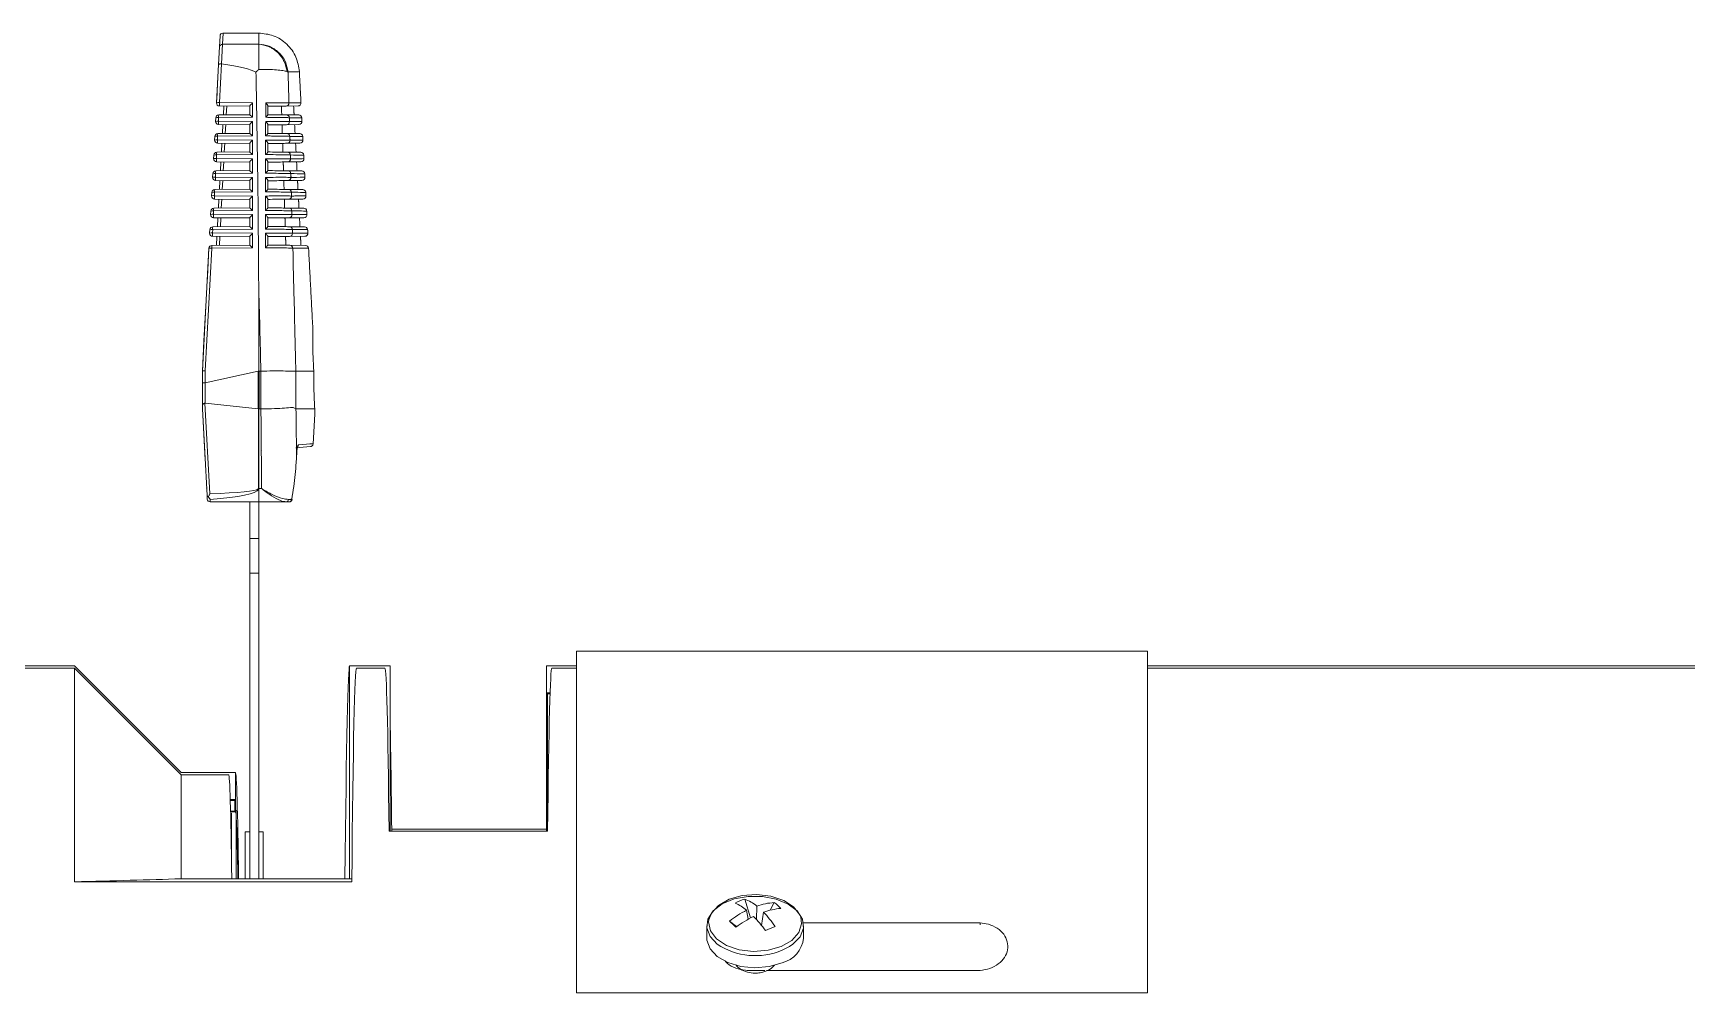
# Model space of a CAD drawing. Extents: x 12.1 to 108.7, y 1 to 80.4.
# Drawn here: x 20.5 to 26, y 34.19 to 37.38 of the extents above; entities that cross this region are included whole.
import ezdxf

# ---------------------------------------------------------------- set-up
doc = ezdxf.new("R2010")
doc.units = 0
doc.header["$MEASUREMENT"] = 0
doc.linetypes.add('SLD-Solid', pattern=[0])
doc.layers.add('OBJECT', color=7, linetype='CONTINUOUS')

msp = doc.modelspace()

# ---------------------------------------------------------------- linework, layer by layer
at = {"layer": 'OBJECT', "linetype": 'SLD-Solid', "lineweight": 15}
for p, q in [((21.1171, 37.3363), (21.1191, 37.3732)), ((21.1291, 37.3826), (21.1271, 37.3456)), ((21.1171, 37.3363), (21.114, 37.2776)), ((21.1239, 37.28), (21.1271, 37.3456)), ((21.2477, 37.3456), (21.1271, 37.3456)), ((21.114, 37.2776), (21.1073, 37.1507)), ((21.1168, 37.1514), (21.1236, 37.28)), ((21.1105, 37.2115), (21.1119, 37.2373)), ((21.1073, 37.1507), (21.109, 37.1823)), ((21.1168, 37.1514), (21.2272, 37.1504)), ((21.2272, 37.1504), (21.2272, 37.1023)), ((21.1041, 37.0887), (21.1047, 37.1006)), ((21.1142, 37.1013), (21.1135, 37.0894)), ((21.2272, 37.1023), (21.1142, 37.1013)), ((21.1146, 37.1101), (21.2177, 37.111)), ((21.2177, 37.1393), (21.1172, 37.1401)), ((21.1302, 37.1102), (21.1318, 37.14)), ((21.1412, 37.1399), (21.1397, 37.1103)), ((21.2177, 37.111), (21.2177, 37.1394)), ((21.3387, 37.1398), (21.3785, 37.1401)), ((21.3401, 37.1105), (21.3811, 37.1101)), ((21.1008, 37.0267), (21.1014, 37.0386)), ((21.1109, 37.0393), (21.1103, 37.0274)), ((21.2272, 37.0403), (21.1109, 37.0393)), ((21.1113, 37.0481), (21.2177, 37.049)), ((21.1135, 37.0894), (21.2272, 37.0884)), ((21.2177, 37.0773), (21.114, 37.0782)), ((21.127, 37.0482), (21.1285, 37.078)), ((21.138, 37.078), (21.1364, 37.0483)), ((21.2177, 37.049), (21.2177, 37.0774)), ((21.2272, 37.0884), (21.2272, 37.0403)), ((21.3404, 37.0778), (21.3817, 37.0782)), ((21.3418, 37.0484), (21.3844, 37.0481)), ((21.108, 36.9861), (21.2177, 36.987)), ((21.1103, 37.0274), (21.2272, 37.0264)), ((21.2177, 37.0153), (21.1107, 37.0162)), ((21.1237, 36.9862), (21.1253, 37.0161)), ((21.1347, 37.016), (21.1331, 36.9863)), ((21.2177, 36.987), (21.2177, 37.0154)), ((21.2272, 37.0264), (21.2272, 36.9783)), ((21.3421, 37.0158), (21.385, 37.0162)), ((21.3435, 36.9864), (21.3876, 36.986)), ((21.0975, 36.9647), (21.0981, 36.9766)), ((21.1076, 36.9773), (21.107, 36.9654)), ((21.107, 36.9654), (21.2272, 36.9644)), ((21.2177, 36.9533), (21.1074, 36.9542)), ((21.2272, 36.9783), (21.1076, 36.9773)), ((21.1204, 36.9242), (21.122, 36.9541)), ((21.1314, 36.954), (21.1298, 36.9242)), ((21.2177, 36.925), (21.2177, 36.9534)), ((21.2272, 36.9644), (21.2272, 36.9163)), ((21.3882, 36.9542), (21.3438, 36.9538)), ((21.0942, 36.9028), (21.0949, 36.9146)), ((21.1043, 36.9152), (21.1037, 36.9035)), ((21.1037, 36.9035), (21.2272, 36.9024)), ((21.2177, 36.8913), (21.1041, 36.8922)), ((21.2272, 36.9163), (21.1043, 36.9152)), ((21.1048, 36.924), (21.2177, 36.925)), ((21.1171, 36.8621), (21.1187, 36.8921)), ((21.1281, 36.892), (21.1266, 36.8622)), ((21.2177, 36.863), (21.2177, 36.8914)), ((21.2272, 36.9024), (21.2272, 36.8543)), ((21.3452, 36.9244), (21.3909, 36.924)), ((21.3915, 36.8923), (21.3455, 36.8919)), ((21.091, 36.8408), (21.0916, 36.8525)), ((21.1011, 36.8532), (21.1004, 36.8415)), ((21.1004, 36.8415), (21.2272, 36.8404)), ((21.2177, 36.8293), (21.1009, 36.8303)), ((21.2272, 36.8543), (21.1011, 36.8532)), ((21.1015, 36.862), (21.2177, 36.863)), ((21.1139, 36.8001), (21.1154, 36.8302)), ((21.1249, 36.8301), (21.1233, 36.8002)), ((21.2177, 36.801), (21.2177, 36.8294)), ((21.2272, 36.8404), (21.2272, 36.7923)), ((21.3468, 36.8624), (21.3941, 36.862)), ((21.3947, 36.8303), (21.3472, 36.8299)), ((21.0877, 36.7788), (21.0883, 36.7905)), ((21.0978, 36.7912), (21.0972, 36.7795)), ((21.0972, 36.7795), (21.2272, 36.7784)), ((21.2177, 36.7673), (21.0976, 36.7683)), ((21.2272, 36.7923), (21.0978, 36.7912)), ((21.0982, 36.8), (21.2177, 36.801)), ((21.1106, 36.7381), (21.1122, 36.7682)), ((21.1216, 36.7681), (21.12, 36.7382)), ((21.2177, 36.739), (21.2177, 36.7674)), ((21.2272, 36.7784), (21.2272, 36.7303)), ((21.3485, 36.8004), (21.3974, 36.8)), ((21.398, 36.7683), (21.3488, 36.7679)), ((21.0844, 36.7169), (21.085, 36.7285)), ((21.0945, 36.7292), (21.0939, 36.7176)), ((21.0939, 36.7176), (21.2272, 36.7164)), ((21.2177, 36.7053), (21.0943, 36.7063)), ((21.2272, 36.7303), (21.0945, 36.7292)), ((21.0949, 36.7379), (21.2177, 36.739)), ((21.1073, 36.676), (21.1089, 36.7062)), ((21.1183, 36.7061), (21.1167, 36.6761)), ((21.2272, 36.7164), (21.2272, 36.6683)), ((21.3501, 36.7384), (21.4006, 36.7379)), ((21.4012, 36.7063), (21.3504, 36.7059)), ((21.0818, 36.6664), (21.0602, 36.2576)), ((21.0697, 36.2586), (21.0912, 36.6671)), ((21.0779, 36.5932), (21.0818, 36.6664)), ((21.2272, 36.6683), (21.0912, 36.6671)), ((21.0917, 36.6759), (21.2177, 36.677)), ((21.2177, 36.677), (21.2177, 36.7054)), ((21.3517, 36.6764), (21.4039, 36.6759)), ((21.0758, 36.5531), (21.0779, 36.5932)), ((21.2477, 36.5463), (21.2477, 36.2577)), ((21.0655, 36.3588), (21.0726, 36.4926)), ((21.0602, 36.2576), (21.0655, 36.3588)), ((21.0602, 36.2576), (21.0602, 36.2185)), ((21.0602, 36.2576), (21.0602, 36.2576)), ((21.0602, 36.2185), (21.0602, 36.1409)), ((21.0697, 36.2191), (21.0697, 36.2586)), ((21.0697, 36.2191), (21.0699, 36.2191)), ((21.0699, 36.2191), (21.2461, 36.2573)), ((21.0699, 36.1514), (21.0699, 36.2191)), ((21.2461, 36.2573), (21.2461, 36.1328)), ((21.2493, 36.1326), (21.2493, 36.2576)), ((21.2493, 36.2576), (21.2545, 36.2576)), ((21.2545, 36.2576), (21.2545, 36.1326)), ((21.2545, 36.2576), (21.2549, 36.2576)), ((21.371, 36.1331), (21.371, 36.2576)), ((21.3711, 36.2576), (21.4306, 36.2576)), ((21.4306, 36.2576), (21.4306, 36.2576)), ((21.0602, 36.1409), (21.0602, 36.1326)), ((21.0602, 36.1326), (21.0758, 35.8444)), ((21.0694, 35.9623), (21.0602, 36.1326)), ((21.0849, 35.8491), (21.0685, 36.1512)), ((21.2461, 36.1328), (21.0699, 36.1514)), ((21.2469, 36.1327), (21.2461, 36.1328)), ((21.2469, 35.8671), (21.2469, 36.1327)), ((21.2485, 36.1326), (21.2485, 35.8671)), ((21.2493, 36.1326), (21.2485, 36.1326)), ((21.2545, 36.1326), (21.2493, 36.1326)), ((21.255, 36.1326), (21.2545, 36.1326)), ((21.3717, 36.1326), (21.4341, 36.1326)), ((21.4342, 36.1148), (21.4289, 36.0163)), ((21.2586, 35.9927), (21.2584, 35.9927)), ((21.371, 36.0026), (21.4198, 36.0068)), ((21.0747, 35.8644), (21.0745, 35.8692)), ((21.0758, 35.8444), (21.0765, 35.8322)), ((21.0865, 35.8227), (21.0861, 35.831)), ((21.2477, 35.8641), (21.2477, 35.8226)), ((21.2569, 35.8671), (21.2485, 35.8671)), ((21.0954, 35.8226), (21.2477, 35.8226)), ((21.2177, 35.7011), (21.2177, 35.8226)), ((21.2477, 35.8226), (21.3394, 35.8226)), ((21.2477, 35.7011), (21.2477, 35.8226)), ((21.2177, 35.7011), (21.2477, 35.7011)), ((21.2177, 35.5856), (21.2177, 35.7011)), ((21.2477, 35.5856), (21.2477, 35.7011)), ((21.2177, 35.5856), (21.2477, 35.5856)), ((21.2177, 34.6332), (21.2177, 35.5856)), ((21.2477, 34.5682), (21.2477, 35.5856)), ((20.6343, 35.2768), (19.7898, 35.2768)), ((20.9893, 34.9218), (20.6343, 35.2768)), ((21.6853, 35.2768), (21.5503, 35.2768)), ((21.5503, 34.5682), (21.5503, 35.2768)), ((21.6853, 34.7264), (21.6853, 35.2768)), ((21.6853, 34.7264), (21.6853, 35.2768)), ((22.3053, 35.2768), (22.2053, 35.2768)), ((22.2053, 35.2768), (22.2053, 35.1868)), ((22.3053, 34.1894), (22.3053, 35.3261)), ((24.2053, 34.1894), (24.2053, 35.3261)), ((26.4641, 35.2768), (24.2053, 35.2768)), ((20.6343, 35.2694), (19.7898, 35.2694)), ((20.6343, 35.2694), (20.6343, 34.5583)), ((20.9893, 34.9144), (20.6343, 35.2694)), ((21.6678, 35.2694), (21.5729, 35.2694)), ((22.3053, 35.2694), (22.2229, 35.2694)), ((26.4641, 35.2694), (24.2053, 35.2694)), ((22.2053, 35.1868), (22.2053, 34.7264)), ((22.2053, 35.1868), (22.2085, 35.1836)), ((22.2172, 35.1868), (22.2053, 35.1868)), ((22.2085, 35.1836), (22.2085, 34.7264)), ((22.2171, 35.1836), (22.2085, 35.1836)), ((21.1703, 34.9218), (20.9893, 34.9218)), ((20.9893, 34.9144), (20.9893, 34.5685)), ((21.1478, 34.9144), (20.9893, 34.9144)), ((21.1703, 34.8318), (21.1703, 34.9218)), ((21.153, 34.8318), (21.1703, 34.8318)), ((21.1688, 34.8285), (21.1531, 34.8285)), ((21.1541, 34.7933), (21.1688, 34.7933)), ((21.1541, 34.7918), (21.1703, 34.7918)), ((21.1577, 34.6034), (21.1577, 34.7864)), ((21.1688, 34.8285), (21.1703, 34.8318)), ((21.1688, 34.7933), (21.1688, 34.8285)), ((21.1688, 34.7933), (21.1703, 34.7918)), ((21.1703, 34.7918), (21.1703, 34.8318)), ((21.1727, 34.5682), (21.1727, 34.7963)), ((22.2091, 34.7264), (21.6816, 34.7264)), ((21.6903, 34.7338), (22.1915, 34.7338)), ((21.6903, 34.7264), (21.6903, 34.7338)), ((22.2053, 34.7337), (22.1915, 34.7338)), ((21.2027, 34.7243), (21.2027, 34.5682)), ((21.2627, 34.5682), (21.2627, 34.7243)), ((21.2177, 34.6332), (21.2177, 34.5682)), ((20.9893, 34.5685), (21.1582, 34.5685)), ((21.1582, 34.5685), (21.1584, 34.5682)), ((21.1584, 34.5682), (21.5574, 34.5682)), ((20.6343, 34.5583), (21.5573, 34.5583)), ((22.8647, 34.5008), (22.884, 34.4381)), ((22.8758, 34.4336), (22.8712, 34.4638)), ((22.9049, 34.4778), (22.9037, 34.4331)), ((22.9209, 34.4134), (22.9278, 34.4571)), ((22.9634, 34.4892), (22.9493, 34.4636)), ((22.8142, 34.4272), (22.8373, 34.4092)), ((23.6479, 34.4219), (23.0597, 34.4219)), ((23.6479, 34.4156), (23.6479, 34.4219)), ((22.9898, 34.3305), (23.0138, 34.3426)), ((22.8779, 34.2635), (22.9321, 34.2635)), ((22.9368, 34.2635), (23.6479, 34.2635)), ((24.2053, 34.1894), (22.3053, 34.1894)), ((22.3053, 34.1886), (22.3053, 34.1894)), ((24.2053, 34.1886), (24.2053, 34.1894))]:
    msp.add_line(p, q, dxfattribs=at)
at = {"layer": 'OBJECT', "linetype": 'SLD-Solid', "lineweight": 15, "flags": 128}
for points in [[(21.0602, 36.2576), (21.0602, 36.2576)], [(21.0602, 36.1326), (21.0602, 36.1326)], [(21.3745, 35.9916), (21.3748, 35.9916), (21.3748, 35.9916)], [(21.3736, 35.9734), (21.3738, 35.9734), (21.3738, 35.9734)], [(21.0863, 35.8227), (21.0864, 35.8227), (21.0865, 35.8227)], [(23.0138, 34.3426), (23.0251, 34.3504), (23.0492, 34.3758), (23.06, 34.4045), (23.0566, 34.4339), (23.0392, 34.4613), (23.0094, 34.4844), (22.9698, 34.501), (22.924, 34.5098), (22.876, 34.5098), (22.8301, 34.5013), (22.7903, 34.4848), (22.7603, 34.4618), (22.7426, 34.4344), (22.7389, 34.4051), (22.7494, 34.3764), (22.7733, 34.3509), (22.7733, 34.3509)], [(23.0512, 34.4408), (23.0483, 34.4481), (23.0277, 34.475), (22.9946, 34.4967), (22.9522, 34.511), (22.9046, 34.5167), (22.8565, 34.513), (22.8127, 34.5004), (22.7773, 34.4801), (22.7539, 34.4541), (22.7456, 34.4322)], [(22.7456, 34.4322), (22.7447, 34.4249), (22.7507, 34.3954), (22.7713, 34.3685), (22.8044, 34.3468), (22.8468, 34.3325), (22.8944, 34.3269), (22.9425, 34.3305), (22.9863, 34.3431)], [(22.9863, 34.3431), (23.0217, 34.3634), (23.0451, 34.3895), (23.0543, 34.4186), (23.0512, 34.4408)], [(22.7385, 34.3709), (22.7389, 34.3638), (22.7494, 34.3351), (22.7733, 34.3095), (22.8084, 34.2895), (22.8516, 34.2766), (22.899, 34.2721), (22.9465, 34.2764), (22.9898, 34.2891)]]:
    msp.add_lwpolyline(points, dxfattribs=at)
at = {"layer": 'OBJECT', "linetype": 'SLD-Solid', "lineweight": 15}
for centre, radius, start, end in [((21.1291, 37.3726), 0.01, 93.5738, 176.9774), ((21.127, 37.3357), 0.00991, 89.445, 176.5293), ((21.1135, 37.1312), 0.0204, 80.7212, 107.6165), ((21.1173, 37.1501), 0.01, 176.9774, 269.5), ((21.1712, 37.1479), 0.0545, 176.3194, 188.1336), ((21.3385, 37.1497), 0.00992, 271.0601, 3.4968), ((21.3784, 37.1501), 0.01, 270.5, 3.0138), ((21.1147, 37.1001), 0.01, 90.5, 176.9774), ((21.1109, 37.0812), 0.0204, 80.7212, 107.6165), ((21.1551, 37.1037), 0.041, 171, 183.3147), ((21.3399, 37.1006), 0.00989, 2.4127, 88.9979), ((21.381, 37.1001), 0.01, 3.243, 89.5), ((21.1114, 37.0381), 0.01, 90.5, 176.9774), ((21.1076, 37.0192), 0.0204, 80.7212, 107.6165), ((21.114, 37.0882), 0.01, 176.9774, 269.5), ((21.1102, 37.0692), 0.0204, 80.7212, 107.6165), ((21.1518, 37.0417), 0.041, 171, 183.3147), ((21.1679, 37.0859), 0.0545, 176.3194, 188.1336), ((21.3402, 37.0877), 0.00992, 271.0806, 3.5146), ((21.3416, 37.0386), 0.00989, 2.3918, 88.9797), ((21.3816, 37.0882), 0.01, 270.5, 3.3196), ((21.3843, 37.0381), 0.01, 3.6197, 89.5), ((21.1081, 36.9761), 0.01, 90.5, 176.9774), ((21.107, 37.0073), 0.0204, 80.7212, 107.6165), ((21.1108, 37.0262), 0.01, 176.9774, 269.5), ((21.1485, 36.9796), 0.041, 171, 183.3147), ((21.1647, 37.0239), 0.0545, 176.3194, 188.1336), ((21.342, 37.0257), 0.00991, 271.1015, 3.5328), ((21.3433, 36.9765), 0.00989, 2.3707, 88.9613), ((21.3849, 37.0262), 0.01, 270.5, 3.6897), ((21.3875, 36.976), 0.01, 3.9957, 89.5), ((21.1037, 36.9453), 0.0204, 80.7212, 107.6165), ((21.1075, 36.9642), 0.01, 176.9774, 269.5), ((21.1043, 36.9571), 0.0204, 80.7212, 107.6165), ((21.1614, 36.9619), 0.0545, 176.3194, 188.1336), ((21.3437, 36.9637), 0.00991, 271.1227, 3.5512), ((21.3881, 36.9642), 0.01, 270.5, 4.0611), ((21.1004, 36.8833), 0.0204, 80.7212, 107.6165), ((21.1042, 36.9022), 0.01, 176.9774, 269.5), ((21.1049, 36.914), 0.01, 90.5, 176.9774), ((21.101, 36.8951), 0.0204, 80.7212, 107.6165), ((21.1581, 36.9), 0.0545, 176.3194, 188.1336), ((21.1453, 36.9176), 0.041, 171, 183.3147), ((21.345, 36.9145), 0.00988, 2.3493, 88.9425), ((21.3453, 36.9018), 0.00991, 271.1442, 3.5698), ((21.3908, 36.914), 0.01, 4.3711, 89.5), ((21.3914, 36.9023), 0.01, 270.5, 4.4312), ((21.0971, 36.8214), 0.0204, 80.7212, 107.6165), ((21.101, 36.8403), 0.01, 176.9774, 269.5), ((21.1016, 36.852), 0.01, 90.5, 176.9774), ((21.0978, 36.8331), 0.0204, 80.7212, 107.6165), ((21.1549, 36.838), 0.0545, 176.3194, 188.1336), ((21.142, 36.8556), 0.041, 171, 183.3147), ((21.3467, 36.8525), 0.00988, 2.3275, 88.9235), ((21.347, 36.8398), 0.00991, 271.166, 3.5887), ((21.394, 36.852), 0.01, 4.7459, 89.5), ((21.3946, 36.8403), 0.01, 270.5, 4.7997), ((21.0939, 36.7594), 0.0204, 80.7212, 107.6165), ((21.0977, 36.7783), 0.01, 176.9774, 269.5), ((21.0983, 36.79), 0.01, 90.5, 176.9774), ((21.0945, 36.7711), 0.0204, 80.7212, 107.6165), ((21.1516, 36.776), 0.0545, 176.3194, 188.1336), ((21.1387, 36.7936), 0.041, 171, 183.3147), ((21.3483, 36.7905), 0.00988, 2.3055, 88.9041), ((21.3486, 36.7778), 0.0099, 271.1882, 3.6079), ((21.3973, 36.79), 0.01, 5.1202, 89.5), ((21.3979, 36.7783), 0.01, 270.5, 5.1668), ((21.0906, 36.6974), 0.0204, 80.7212, 107.6165), ((21.0944, 36.7163), 0.01, 176.9774, 269.5), ((21.095, 36.7279), 0.01, 90.5, 176.9774), ((21.0912, 36.709), 0.0204, 80.7212, 107.6165), ((21.1483, 36.7141), 0.0545, 176.3194, 188.1336), ((21.1354, 36.7315), 0.041, 171, 183.3147), ((21.3499, 36.7285), 0.00987, 2.2831, 88.8845), ((21.3502, 36.7158), 0.0099, 271.2107, 3.6273), ((21.4005, 36.7279), 0.01, 5.4939, 89.5), ((21.4011, 36.7163), 0.01, 270.5, 5.5678), ((21.0918, 36.6659), 0.01, 90.5, 176.9774), ((21.0879, 36.647), 0.0204, 80.7212, 107.6165), ((21.1322, 36.6695), 0.041, 171, 183.3147), ((21.3515, 36.6665), 0.00987, 2.2605, 88.8646), ((21.4038, 36.6659), 0.01, 5.8671, 89.5), ((21.3699, 36.0125), 0.0101, 318.8461, 357.3912), ((21.0865, 35.8327), 0.01, 183.1059, 269.191), ((21.0865, 35.8327), 0.00999, 183.1449, 270.0494), ((21.3374, 35.9585), 0.1302, 225.4906, 226.4562), ((21.2485, 35.9829), 0.1158, 269.2192, 270.0002), ((21.3383, 35.8311), 0.00857, 277.2298, 358.6404), ((21.3484, 35.8317), 0.00906, 274.3621, 357.1843), ((21.3491, 35.8326), 0.01, 270, 350.7454), ((21.3596, 35.8421), 0.0111, 258.5052, 266.353), ((23.0131, 34.1802), 0.3171, 116.5721, 128.83), ((22.9256, 34.3097), 0.2005, 107.6754, 117.4341), ((22.7634, 34.3347), 0.1682, 50.1304, 65.4747), ((22.8138, 34.3651), 0.145, 51.0248, 69.4144), ((22.9751, 34.2731), 0.2164, 93.0908, 108.9172), ((23.0082, 34.2309), 0.2401, 95.6049, 109.5741), ((22.6892, 34.2284), 0.3305, 33.1939, 43.792), ((22.8754, 34.3705), 0.1477, 42.2577, 53.44), ((24.6786, 36.4653), 2.7622, 227.5503, 228.1474), ((23.0618, 34.0985), 0.3833, 115.9561, 126.175), ((22.5834, 34.1359), 0.4368, 36.5748, 44.6809), ((23.4962, 33.0878), 1.4239, 111.8684, 113.2411), ((22.9008, 34.5446), 0.2319, 236.6677, 292.5669), ((22.9666, 34.3806), 0.0944, 284.1995, 354.0732)]:
    msp.add_arc(centre, radius, start, end, dxfattribs=at)
for centre, major_axis, ratio, start_param, end_param in [((18.9579, 37.2275), (2.2897, 0.0147), 0.052015, 0.088802, 0.329915), ((21.2277, 37.1492), (0.00996, 0.00988), 0.087934, 1.536206, 3.054643), ((21.2277, 37.1011), (0.00999, -0.00991), 0.035372, 1.658206, 3.106542), ((21.2277, 37.0872), (0.00996, 0.00988), 0.087934, 1.536206, 3.054643), ((21.2277, 37.0391), (0.00999, -0.00991), 0.035372, 1.658206, 3.106542), ((21.2277, 37.0252), (0.00996, 0.00988), 0.087934, 1.536206, 3.054643), ((21.2277, 36.9771), (0.00999, -0.00991), 0.035372, 1.658206, 3.106542), ((21.2277, 36.9632), (0.00996, 0.00988), 0.087934, 1.536206, 3.054643), ((21.2277, 36.9151), (0.00999, -0.00991), 0.035372, 1.658206, 3.106542), ((21.2277, 36.9012), (0.00996, 0.00988), 0.087934, 1.536206, 3.054643), ((21.2277, 36.8531), (0.00999, -0.00991), 0.035372, 1.658206, 3.106542), ((21.2277, 36.8392), (0.00996, 0.00988), 0.087934, 1.536206, 3.054643), ((21.2277, 36.7911), (0.00999, -0.00991), 0.035372, 1.658206, 3.106542), ((21.2277, 36.7772), (0.00996, 0.00988), 0.087934, 1.536206, 3.054643), ((21.2277, 36.7291), (0.00999, -0.00991), 0.035372, 1.658206, 3.106542), ((21.2277, 36.7152), (0.00996, 0.00988), 0.087934, 1.536206, 3.054643), ((21.2277, 36.6671), (0.00999, -0.00991), 0.035372, 1.658206, 3.106542), ((19.1852, 32.2393), (0, 19.0675), 0.111038, 4.924724, 4.940236), ((21.0702, 36.2574), (0.01, -0.00026), 0.120424, 1.626333, 3.138416), ((21.0702, 36.2185), (0.01, 0), 0.061163, 1.623156, 3.141593), ((21.2493, 37.2356), (0.0064, 0.9787), 0.122438, 3.168969, 3.182058), ((21.2493, 37.235), (0, 0.9773), 0.122785, 3.128502, 3.141593), ((21.0702, 36.1141), (-0.0006, 0.0374), 0.267094, 6.250695, 6.391296), ((19.1852, 35.7749), (0, 7.8848), 0.262774, 4.724089, 4.75778), ((20.6774, 35.8749), (0.5695, -0.0078), 0.050872, 5.510552, 6.231217), ((20.679, 35.8826), (0.5695, -0.0157), 0.101686, 5.511659, 6.233323), ((20.6774, 35.8749), (0.5695, -0.0078), 0.050872, 6.231217, 6.283881), ((20.679, 35.8826), (0.5695, -0.0157), 0.101686, 6.233323, 6.285987), ((21.5503, 32.6918), (0, 2.585), 0.008727, 0, 0.758474), ((21.5729, 32.6844), (0, 2.585), 0.008727, 0, 0.759891), ((21.6678, 32.6844), (0, 2.585), 0.008727, 5.62314, 6.283185), ((22.2229, 32.6844), (0, 2.585), 0.008727, 0, 0.660046), ((21.6765, 32.6918), (0, 2.585), 0.008727, 5.62314, 5.880912), ((21.6765, 32.6918), (0, 2.585), 0.008727, 5.62314, 5.880912), ((21.1478, 32.6844), (0, 2.23), 0.008727, 5.718791, 6.283185), ((21.1703, 32.6918), (0, 2.23), 0.008727, 5.712336, 6.283185), ((21.1703, 32.6918), (0, 2.1), 0.008727, 6.211706, 6.283185), ((21.1703, 32.6918), (0, 2.1), 0.008727, 5.81754, 6.154371)]:
    msp.add_ellipse(centre, major_axis=major_axis, ratio=ratio, start_param=start_param, end_param=end_param, dxfattribs=at)
for points, degree in [([(21.2481, 37.3826), (21.1291, 37.3826)], 1), ([(21.2477, 37.3826), (21.2477, 37.3811), (21.2477, 37.378), (21.2477, 37.3567), (21.2477, 37.346)], 3), ([(21.2477, 37.346), (21.2477, 37.3456)], 1), ([(21.2477, 37.3456), (21.2477, 37.3427), (21.2477, 37.337), (21.2477, 37.3179), (21.2477, 37.2927), (21.2477, 37.2722), (21.2477, 37.2619)], 3), ([(21.1236, 37.28), (21.1239, 37.28)], 1), ([(21.2477, 37.2619), (21.2386, 37.2527)], 1), ([(21.2477, 37.2619), (21.2584, 37.2619), (21.2798, 37.2618), (21.3074, 37.2604), (21.3297, 37.258), (21.338, 37.2558), (21.3421, 37.2546)], 3), ([(21.3421, 37.2546), (21.3454, 37.2533)], 1), ([(21.3484, 37.1503), (21.3454, 37.2533)], 1), ([(21.3884, 37.1507), (21.3829, 37.2547)], 1), ([(21.2777, 37.1405), (21.2777, 37.1107)], 1), ([(21.3243, 37.1106), (21.3233, 37.1397)], 1), ([(21.3501, 37.0883), (21.3498, 37.101)], 1), ([(21.3639, 37.14), (21.3655, 37.1102)], 1), ([(21.3916, 37.0887), (21.391, 37.1006)], 1), ([(21.2777, 37.0784), (21.2777, 37.0488)], 1), ([(21.3262, 37.0486), (21.3253, 37.0777)], 1), ([(21.3519, 37.0263), (21.3515, 37.039)], 1), ([(21.3672, 37.078), (21.3687, 37.0482)], 1), ([(21.3949, 37.0268), (21.3943, 37.0386)], 1), ([(21.2777, 37.0163), (21.2777, 36.9868)], 1), ([(21.3282, 36.9866), (21.3273, 37.0157)], 1), ([(21.372, 36.986), (21.3704, 37.0162)], 1), ([(21.2777, 36.9543), (21.2777, 36.9248)], 1), ([(21.3302, 36.9245), (21.3293, 36.9537)], 1), ([(21.3535, 36.9644), (21.3532, 36.977)], 1), ([(21.3753, 36.924), (21.3737, 36.9543)], 1), ([(21.3981, 36.9648), (21.3975, 36.9766)], 1), ([(21.2777, 36.8922), (21.2777, 36.8629)], 1), ([(21.3321, 36.8625), (21.3312, 36.8917)], 1), ([(21.3552, 36.9024), (21.3549, 36.9149)], 1), ([(21.3785, 36.8619), (21.3769, 36.8923)], 1), ([(21.4014, 36.9028), (21.4008, 36.9146)], 1), ([(21.2777, 36.8301), (21.2777, 36.8009)], 1), ([(21.3341, 36.8005), (21.3331, 36.8297)], 1), ([(21.3569, 36.8404), (21.3565, 36.8529)], 1), ([(21.3818, 36.7999), (21.3802, 36.8303)], 1), ([(21.4046, 36.8409), (21.404, 36.8526)], 1), ([(21.2777, 36.7681), (21.2777, 36.7389)], 1), ([(21.336, 36.7385), (21.3351, 36.7678)], 1), ([(21.3585, 36.7784), (21.3582, 36.7909)], 1), ([(21.3834, 36.7682), (21.385, 36.7381)], 1), ([(21.4079, 36.7789), (21.4072, 36.7906)], 1), ([(21.2777, 36.706), (21.2777, 36.6769)], 1), ([(21.3379, 36.6765), (21.337, 36.7058)], 1), ([(21.3601, 36.7164), (21.3598, 36.7289)], 1), ([(21.3867, 36.7062), (21.3883, 36.676)], 1), ([(21.4111, 36.717), (21.4105, 36.7286)], 1), ([(21.4278, 36.3991), (21.4137, 36.6666)], 1), ([(21.371, 36.2576), (21.3711, 36.2576)], 1), ([(21.2469, 36.1327), (21.2485, 36.1326)], 1), ([(21.3717, 36.1326), (21.371, 36.1331)], 1), ([(21.3736, 35.9734), (21.3717, 36.1326)], 1), ([(21.4342, 36.1148), (21.4342, 36.1148)], 1), ([(21.3745, 35.9916), (21.3736, 35.9734)], 1), ([(21.4289, 36.0163), (21.4289, 36.0163)], 1), ([(21.3574, 35.8312), (21.3469, 35.8309)], 1), ([(21.0954, 35.8226), (21.0865, 35.8227)], 1), ([(21.3394, 35.8226), (21.3491, 35.8226)], 1), ([(24.2053, 35.3261), (22.3053, 35.3261)], 1), ([(21.2177, 34.7243), (21.2027, 34.7243)], 1), ([(21.2627, 34.7243), (21.2477, 34.7243)], 1), ([(22.7385, 34.4122), (22.7385, 34.3709)], 1), ([(23.0605, 34.3709), (23.0605, 34.4122)], 1)]:
    msp.add_open_spline(points, degree=degree, dxfattribs=at)
for points, knots in [([(21.2477, 37.3826), (21.2642, 37.3809), (21.2985, 37.3772), (21.3431, 37.3478), (21.3749, 37.3047), (21.3803, 37.2707), (21.383, 37.2543)], [0, 0, 0, 0, 0.240773, 0.5, 0.759227, 1, 1, 1, 1]), ([(21.2477, 37.346), (21.2594, 37.3444), (21.2837, 37.3411), (21.3155, 37.3197), (21.3386, 37.289), (21.3432, 37.2649), (21.3454, 37.2533)], [0, 0, 0, 0, 0.24117, 0.5, 0.75883, 1, 1, 1, 1]), ([(21.2477, 37.3456), (21.2588, 37.3438), (21.2819, 37.3402), (21.3122, 37.3191), (21.3346, 37.2894), (21.3397, 37.266), (21.3421, 37.2546)], [0, 0, 0, 0, 0.241561, 0.5, 0.758439, 1, 1, 1, 1]), ([(21.1236, 37.28), (21.1225, 37.28), (21.1203, 37.2801), (21.1174, 37.2797), (21.1152, 37.279), (21.1143, 37.2783), (21.1141, 37.2778), (21.114, 37.2777), (21.114, 37.2776)], [0, 0, 0, 0, 0.219281, 0.438507, 0.659241, 0.882986, 0.98583, 1, 1, 1, 1]), ([(21.109, 37.1823), (21.1092, 37.1861), (21.1096, 37.1937), (21.1101, 37.203), (21.1104, 37.2091), (21.1105, 37.2107), (21.1105, 37.2115)], [0, 0, 0, 0, 0.261879, 0.524407, 0.77642, 1, 1, 1, 1]), ([(21.2386, 37.2527), (21.2387, 37.247), (21.2392, 37.2186), (21.2414, 37.0992), (21.2454, 36.8694), (21.2469, 36.6624), (21.2477, 36.5463)], [0, 0, 0, 0, 0.024148, 0.120739, 0.507103, 1, 1, 1, 1]), ([(21.3454, 37.2533), (21.3563, 37.2536), (21.3782, 37.2541), (21.3814, 37.2542), (21.383, 37.2543)], [0, 0, 0, 0, 0.496376, 1, 1, 1, 1]), ([(21.2709, 37.1023), (21.2709, 37.1089), (21.271, 37.125), (21.271, 37.141), (21.271, 37.1504)], [0, 0, 0, 0, 0.412316, 1, 1, 1, 1]), ([(21.271, 37.1504), (21.2733, 37.1504), (21.2817, 37.1505), (21.3017, 37.1506), (21.3268, 37.1506), (21.3428, 37.1505), (21.3471, 37.1504), (21.3484, 37.1503)], [0, 0, 0, 0, 0.057678, 0.219414, 0.543377, 0.867765, 1, 1, 1, 1]), ([(21.271, 37.1504), (21.271, 37.1504), (21.2714, 37.15), (21.273, 37.1484), (21.2753, 37.1456), (21.2773, 37.1425), (21.2776, 37.1411), (21.2777, 37.1405)], [0, 0, 0, 0, 0.008659, 0.099997, 0.471213, 0.763081, 1, 1, 1, 1]), ([(21.3484, 37.1503), (21.3496, 37.1503), (21.3558, 37.1504), (21.3791, 37.1506), (21.3842, 37.1506), (21.3883, 37.1507)], [0, 0, 0, 0, 0.047591, 0.237986, 1, 1, 1, 1]), ([(21.2777, 37.1107), (21.2776, 37.1103), (21.2773, 37.1095), (21.2753, 37.1069), (21.2729, 37.1044), (21.2713, 37.1027), (21.2709, 37.1024), (21.2709, 37.1023)], [0, 0, 0, 0, 0.229448, 0.521602, 0.905447, 0.991713, 1, 1, 1, 1]), ([(21.3498, 37.101), (21.3482, 37.1011), (21.3433, 37.1013), (21.3256, 37.1017), (21.3002, 37.102), (21.2808, 37.1022), (21.2732, 37.1023), (21.2709, 37.1023)], [0, 0, 0, 0, 0.1601304, 0.4830007, 0.8053632, 0.9421234, 1, 1, 1, 1]), ([(21.3387, 37.1398), (21.3351, 37.1398), (21.3279, 37.1397), (21.305, 37.1395), (21.286, 37.1393), (21.2777, 37.1393)], [0, 0, 0, 0, 0.361189, 0.722456, 1, 1, 1, 1]), ([(21.2777, 37.111), (21.2884, 37.1109), (21.3097, 37.1107), (21.3311, 37.1105), (21.3373, 37.1105), (21.3401, 37.1105)], [0, 0, 0, 0, 0.352894, 0.705727, 1, 1, 1, 1]), ([(21.3907, 37.1006), (21.3891, 37.1006), (21.3859, 37.1007), (21.3619, 37.1009), (21.3498, 37.101)], [0, 0, 0, 0, 0.493112, 1, 1, 1, 1]), ([(21.2707, 37.0403), (21.2707, 37.047), (21.2708, 37.063), (21.2708, 37.079), (21.2709, 37.0884)], [0, 0, 0, 0, 0.412356, 1, 1, 1, 1]), ([(21.2777, 37.0488), (21.2776, 37.0484), (21.2773, 37.0476), (21.2753, 37.0451), (21.2729, 37.0425), (21.2712, 37.0408), (21.2708, 37.0404), (21.2707, 37.0403)], [0, 0, 0, 0, 0.223273, 0.506281, 0.880299, 0.991802, 1, 1, 1, 1]), ([(21.3515, 37.039), (21.3499, 37.039), (21.3449, 37.0393), (21.3271, 37.0397), (21.3013, 37.04), (21.2813, 37.0402), (21.2731, 37.0403), (21.2707, 37.0403)], [0, 0, 0, 0, 0.158035, 0.476676, 0.794816, 0.941861, 1, 1, 1, 1]), ([(21.2709, 37.0884), (21.2731, 37.0884), (21.2817, 37.0885), (21.3019, 37.0886), (21.3274, 37.0886), (21.3441, 37.0885), (21.3487, 37.0884), (21.3501, 37.0883)], [0, 0, 0, 0, 0.057936, 0.217495, 0.537029, 0.856977, 1, 1, 1, 1]), ([(21.2709, 37.0884), (21.2709, 37.0884), (21.2713, 37.0879), (21.273, 37.0862), (21.2754, 37.0834), (21.2773, 37.0803), (21.2776, 37.079), (21.2777, 37.0784)], [0, 0, 0, 0, 0.008547, 0.122921, 0.485786, 0.769314, 1, 1, 1, 1]), ([(21.3404, 37.0778), (21.3368, 37.0778), (21.3296, 37.0777), (21.3062, 37.0775), (21.2865, 37.0773), (21.2777, 37.0773)], [0, 0, 0, 0, 0.355595, 0.711266, 1, 1, 1, 1]), ([(21.2777, 37.049), (21.2885, 37.0489), (21.31, 37.0487), (21.3323, 37.0485), (21.3388, 37.0485), (21.3418, 37.0484)], [0, 0, 0, 0, 0.347531, 0.695003, 1, 1, 1, 1]), ([(21.3501, 37.0883), (21.3514, 37.0883), (21.3578, 37.0884), (21.3804, 37.0886), (21.3966, 37.0887), (21.3914, 37.0887), (21.3913, 37.0887)], [0, 0, 0, 0, 0.046685, 0.233452, 0.982381, 1, 1, 1, 1]), ([(21.3936, 37.0386), (21.3922, 37.0386), (21.3892, 37.0386), (21.3643, 37.0389), (21.3515, 37.039)], [0, 0, 0, 0, 0.483866, 1, 1, 1, 1]), ([(21.2706, 36.9783), (21.2706, 36.985), (21.2706, 37.001), (21.2707, 37.017), (21.2707, 37.0264)], [0, 0, 0, 0, 0.412394, 1, 1, 1, 1]), ([(21.2777, 36.9868), (21.2776, 36.9865), (21.2773, 36.9857), (21.2754, 36.9833), (21.2729, 36.9807), (21.2711, 36.9789), (21.2706, 36.9784), (21.2706, 36.9783)], [0, 0, 0, 0, 0.217446, 0.491759, 0.85615, 0.991886, 1, 1, 1, 1]), ([(21.2707, 37.0264), (21.273, 37.0264), (21.2817, 37.0265), (21.302, 37.0266), (21.3279, 37.0267), (21.3454, 37.0265), (21.3503, 37.0264), (21.3519, 37.0263)], [0, 0, 0, 0, 0.058198, 0.215687, 0.5310141, 0.8467421, 1, 1, 1, 1]), ([(21.2707, 37.0264), (21.2707, 37.0264), (21.2712, 37.0259), (21.273, 37.024), (21.2754, 37.0212), (21.2773, 37.0182), (21.2776, 37.0169), (21.2777, 37.0163)], [0, 0, 0, 0, 0.00844, 0.145047, 0.499694, 0.77523, 1, 1, 1, 1]), ([(21.3421, 37.0158), (21.3385, 37.0158), (21.3312, 37.0157), (21.3074, 37.0155), (21.2871, 37.0153), (21.2777, 37.0153)], [0, 0, 0, 0, 0.350315, 0.700707, 1, 1, 1, 1]), ([(21.2777, 36.987), (21.2886, 36.9869), (21.3103, 36.9867), (21.3334, 36.9865), (21.3402, 36.9865), (21.3435, 36.9864)], [0, 0, 0, 0, 0.342466, 0.684876, 1, 1, 1, 1]), ([(21.3519, 37.0263), (21.3531, 37.0264), (21.3596, 37.0264), (21.3827, 37.0266), (21.3996, 37.0268), (21.3944, 37.0267), (21.3941, 37.0267)], [0, 0, 0, 0, 0.045813, 0.2290934, 0.9640323, 1, 1, 1, 1]), ([(21.2704, 36.9163), (21.2704, 36.923), (21.2705, 36.939), (21.2705, 36.955), (21.2705, 36.9644)], [0, 0, 0, 0, 0.41243, 1, 1, 1, 1]), ([(21.2705, 36.9644), (21.2729, 36.9644), (21.2817, 36.9645), (21.3022, 36.9646), (21.3284, 36.9647), (21.3466, 36.9646), (21.3518, 36.9644), (21.3535, 36.9644)], [0, 0, 0, 0, 0.0584631, 0.2139825, 0.5253069, 0.8370208, 1, 1, 1, 1]), ([(21.2705, 36.9644), (21.2706, 36.9644), (21.2712, 36.9638), (21.273, 36.9619), (21.2754, 36.959), (21.2773, 36.956), (21.2776, 36.9548), (21.2777, 36.9543)], [0, 0, 0, 0, 0.008339, 0.166404, 0.51297, 0.780848, 1, 1, 1, 1]), ([(21.3532, 36.977), (21.3515, 36.977), (21.3465, 36.9773), (21.3286, 36.9777), (21.3023, 36.978), (21.2817, 36.9782), (21.2729, 36.9783), (21.2706, 36.9783)], [0, 0, 0, 0, 0.156042, 0.470658, 0.784781, 0.941595, 1, 1, 1, 1]), ([(21.3438, 36.9538), (21.3402, 36.9538), (21.3328, 36.9537), (21.3085, 36.9535), (21.2876, 36.9533), (21.2777, 36.9533)], [0, 0, 0, 0, 0.345325, 0.690725, 1, 1, 1, 1]), ([(21.3964, 36.9766), (21.3952, 36.9766), (21.3925, 36.9766), (21.3667, 36.9768), (21.3532, 36.977)], [0, 0, 0, 0, 0.474956, 1, 1, 1, 1]), ([(21.3535, 36.9644), (21.3549, 36.9644), (21.3614, 36.9644), (21.385, 36.9646), (21.4026, 36.9648), (21.3974, 36.9647), (21.397, 36.9647)], [0, 0, 0, 0, 0.044973, 0.224892, 0.946349, 1, 1, 1, 1]), ([(21.2702, 36.8543), (21.2703, 36.861), (21.2703, 36.877), (21.2703, 36.893), (21.2704, 36.9024)], [0, 0, 0, 0, 0.412464, 1, 1, 1, 1]), ([(21.2777, 36.9248), (21.2776, 36.9245), (21.2773, 36.9238), (21.2754, 36.9215), (21.273, 36.9189), (21.2711, 36.917), (21.2704, 36.9164), (21.2704, 36.9163)], [0, 0, 0, 0, 0.211945, 0.477991, 0.832968, 0.991967, 1, 1, 1, 1]), ([(21.3549, 36.9149), (21.3532, 36.915), (21.3481, 36.9152), (21.3301, 36.9156), (21.3034, 36.916), (21.2822, 36.9162), (21.2728, 36.9163), (21.2704, 36.9163)], [0, 0, 0, 0, 0.1541433, 0.4649259, 0.7752227, 0.941326, 1, 1, 1, 1]), ([(21.2704, 36.9024), (21.2728, 36.9024), (21.2817, 36.9025), (21.3024, 36.9026), (21.3289, 36.9027), (21.3479, 36.9026), (21.3533, 36.9024), (21.3552, 36.9024)], [0, 0, 0, 0, 0.058731, 0.212374, 0.519887, 0.827777, 1, 1, 1, 1]), ([(21.2704, 36.9024), (21.2704, 36.9024), (21.2711, 36.9017), (21.273, 36.8997), (21.2755, 36.8968), (21.2773, 36.8939), (21.2776, 36.8927), (21.2777, 36.8922)], [0, 0, 0, 0, 0.0082423, 0.1870163, 0.5256465, 0.7861866, 1, 1, 1, 1]), ([(21.2777, 36.925), (21.2887, 36.9249), (21.3106, 36.9247), (21.3346, 36.9245), (21.3417, 36.9244), (21.3452, 36.9244)], [0, 0, 0, 0, 0.3376749, 0.6752967, 1, 1, 1, 1]), ([(21.3455, 36.8919), (21.3418, 36.8918), (21.3343, 36.8918), (21.3097, 36.8915), (21.2881, 36.8913), (21.2777, 36.8913)], [0, 0, 0, 0, 0.340601, 0.681276, 1, 1, 1, 1]), ([(21.3993, 36.9146), (21.3982, 36.9146), (21.3959, 36.9146), (21.3691, 36.9148), (21.3549, 36.9149)], [0, 0, 0, 0, 0.466363, 1, 1, 1, 1]), ([(21.3552, 36.9024), (21.3566, 36.9024), (21.3632, 36.9024), (21.3873, 36.9027), (21.4057, 36.9028), (21.4003, 36.9028), (21.3999, 36.9028)], [0, 0, 0, 0, 0.044163, 0.220841, 0.929294, 1, 1, 1, 1]), ([(21.2701, 36.7923), (21.2701, 36.799), (21.2701, 36.815), (21.2702, 36.831), (21.2702, 36.8404)], [0, 0, 0, 0, 0.412497, 1, 1, 1, 1]), ([(21.2777, 36.8629), (21.2776, 36.8626), (21.2773, 36.8619), (21.2755, 36.8597), (21.273, 36.857), (21.271, 36.8551), (21.2703, 36.8544), (21.2702, 36.8543)], [0, 0, 0, 0, 0.206748, 0.464933, 0.810722, 0.992044, 1, 1, 1, 1]), ([(21.3565, 36.8529), (21.3548, 36.853), (21.3497, 36.8532), (21.3316, 36.8536), (21.3044, 36.854), (21.2826, 36.8542), (21.2727, 36.8543), (21.2702, 36.8543)], [0, 0, 0, 0, 0.1523329, 0.4594605, 0.7661089, 0.9410541, 1, 1, 1, 1]), ([(21.2702, 36.8404), (21.2727, 36.8404), (21.2816, 36.8405), (21.3025, 36.8406), (21.3294, 36.8407), (21.3491, 36.8406), (21.3547, 36.8404), (21.3569, 36.8404)], [0, 0, 0, 0, 0.059002, 0.210856, 0.514734, 0.81898, 1, 1, 1, 1]), ([(21.2702, 36.8404), (21.2702, 36.8404), (21.271, 36.8396), (21.273, 36.8376), (21.2755, 36.8346), (21.2773, 36.8318), (21.2776, 36.8306), (21.2777, 36.8301)], [0, 0, 0, 0, 0.00815, 0.206907, 0.537753, 0.791262, 1, 1, 1, 1]), ([(21.2777, 36.863), (21.2887, 36.8629), (21.3109, 36.8627), (21.3357, 36.8625), (21.3431, 36.8624), (21.3468, 36.8624)], [0, 0, 0, 0, 0.333137, 0.666224, 1, 1, 1, 1]), ([(21.3472, 36.8299), (21.3434, 36.8298), (21.3358, 36.8298), (21.3108, 36.8295), (21.2886, 36.8294), (21.2777, 36.8293)], [0, 0, 0, 0, 0.336123, 0.672318, 1, 1, 1, 1]), ([(21.4022, 36.8525), (21.4012, 36.8525), (21.3992, 36.8526), (21.3715, 36.8528), (21.3565, 36.8529)], [0, 0, 0, 0, 0.458072, 1, 1, 1, 1]), ([(21.3569, 36.8404), (21.3582, 36.8404), (21.365, 36.8405), (21.3896, 36.8407), (21.4087, 36.8408), (21.4033, 36.8408), (21.4027, 36.8408)], [0, 0, 0, 0, 0.043381, 0.21693, 0.912835, 1, 1, 1, 1]), ([(21.2699, 36.7303), (21.27, 36.737), (21.27, 36.753), (21.27, 36.769), (21.2701, 36.7784)], [0, 0, 0, 0, 0.412528, 1, 1, 1, 1]), ([(21.2777, 36.8009), (21.2776, 36.8006), (21.2773, 36.8), (21.2755, 36.7978), (21.273, 36.7952), (21.2709, 36.7932), (21.2701, 36.7924), (21.2701, 36.7923)], [0, 0, 0, 0, 0.201835, 0.452547, 0.789382, 0.992117, 1, 1, 1, 1]), ([(21.3582, 36.7909), (21.3564, 36.791), (21.3512, 36.7912), (21.333, 36.7916), (21.3054, 36.792), (21.283, 36.7922), (21.2726, 36.7923), (21.2701, 36.7923)], [0, 0, 0, 0, 0.150605, 0.454244, 0.75741, 0.940779, 1, 1, 1, 1]), ([(21.2701, 36.7784), (21.2726, 36.7784), (21.2816, 36.7785), (21.3027, 36.7786), (21.3298, 36.7787), (21.3503, 36.7786), (21.3562, 36.7785), (21.3585, 36.7784)], [0, 0, 0, 0, 0.0592764, 0.2094215, 0.5098312, 0.8105983, 1, 1, 1, 1]), ([(21.2701, 36.7784), (21.2701, 36.7784), (21.2712, 36.7773), (21.2734, 36.775), (21.2758, 36.772), (21.2774, 36.7695), (21.2776, 36.7686), (21.2777, 36.7681)], [0, 0, 0, 0, 0.00806, 0.282725, 0.593802, 0.796123, 1, 1, 1, 1]), ([(21.2777, 36.801), (21.2888, 36.8009), (21.3111, 36.8007), (21.3368, 36.8005), (21.3445, 36.8004), (21.3485, 36.8004)], [0, 0, 0, 0, 0.328834, 0.657619, 1, 1, 1, 1]), ([(21.3488, 36.7679), (21.345, 36.7678), (21.3373, 36.7678), (21.3119, 36.7676), (21.2891, 36.7674), (21.2777, 36.7673)], [0, 0, 0, 0, 0.331872, 0.663815, 1, 1, 1, 1]), ([(21.405, 36.7905), (21.4042, 36.7905), (21.4025, 36.7905), (21.3739, 36.7908), (21.3582, 36.7909)], [0, 0, 0, 0, 0.4500663, 1, 1, 1, 1]), ([(21.3585, 36.7784), (21.3599, 36.7784), (21.3668, 36.7785), (21.3918, 36.7787), (21.4117, 36.7789), (21.4063, 36.7788), (21.4056, 36.7788)], [0, 0, 0, 0, 0.042626, 0.213154, 0.896941, 1, 1, 1, 1]), ([(21.2698, 36.6683), (21.2698, 36.675), (21.2698, 36.691), (21.2699, 36.707), (21.2699, 36.7164)], [0, 0, 0, 0, 0.412557, 1, 1, 1, 1]), ([(21.2777, 36.7389), (21.2776, 36.7387), (21.2774, 36.7381), (21.2756, 36.736), (21.273, 36.7333), (21.2709, 36.7312), (21.27, 36.7304), (21.2699, 36.7303)], [0, 0, 0, 0, 0.197188, 0.440796, 0.768919, 0.992188, 1, 1, 1, 1]), ([(21.3598, 36.7289), (21.358, 36.729), (21.3527, 36.7292), (21.3344, 36.7296), (21.3064, 36.73), (21.2835, 36.7302), (21.2725, 36.7303), (21.2699, 36.7303)], [0, 0, 0, 0, 0.1489543, 0.4492607, 0.7491001, 0.9405021, 1, 1, 1, 1]), ([(21.2699, 36.7164), (21.2725, 36.7164), (21.2816, 36.7165), (21.3028, 36.7166), (21.3303, 36.7167), (21.3514, 36.7166), (21.3576, 36.7165), (21.3601, 36.7164)], [0, 0, 0, 0, 0.059553, 0.208066, 0.505163, 0.802607, 1, 1, 1, 1]), ([(21.2699, 36.7164), (21.2699, 36.7164), (21.2711, 36.7153), (21.2734, 36.7129), (21.2758, 36.7099), (21.2774, 36.7074), (21.2776, 36.7065), (21.2777, 36.706)], [0, 0, 0, 0, 0.007977, 0.2991, 0.602917, 0.800702, 1, 1, 1, 1]), ([(21.2777, 36.739), (21.2889, 36.7389), (21.3114, 36.7387), (21.3378, 36.7385), (21.3459, 36.7384), (21.3501, 36.7384)], [0, 0, 0, 0, 0.324747, 0.649448, 1, 1, 1, 1]), ([(21.3504, 36.7059), (21.3465, 36.7059), (21.3388, 36.7058), (21.3129, 36.7056), (21.2896, 36.7054), (21.2777, 36.7053)], [0, 0, 0, 0, 0.327832, 0.655734, 1, 1, 1, 1]), ([(21.4079, 36.7285), (21.4073, 36.7285), (21.4058, 36.7285), (21.3763, 36.7288), (21.3598, 36.7289)], [0, 0, 0, 0, 0.4423312, 1, 1, 1, 1]), ([(21.3601, 36.7164), (21.3615, 36.7164), (21.3685, 36.7165), (21.394, 36.7167), (21.4148, 36.7169), (21.4093, 36.7168), (21.4084, 36.7168)], [0, 0, 0, 0, 0.041896, 0.209507, 0.881586, 1, 1, 1, 1]), ([(21.2777, 36.6769), (21.2776, 36.6767), (21.2774, 36.6762), (21.2756, 36.6741), (21.273, 36.6715), (21.2708, 36.6693), (21.2698, 36.6684), (21.2698, 36.6683)], [0, 0, 0, 0, 0.192792, 0.429646, 0.749305, 0.992256, 1, 1, 1, 1]), ([(21.3613, 36.6669), (21.3596, 36.667), (21.3542, 36.6672), (21.3358, 36.6676), (21.3073, 36.668), (21.2839, 36.6682), (21.2724, 36.6683), (21.2698, 36.6683)], [0, 0, 0, 0, 0.147376, 0.444496, 0.741154, 0.940222, 1, 1, 1, 1]), ([(21.2777, 36.677), (21.289, 36.6769), (21.3116, 36.6767), (21.3388, 36.6765), (21.3472, 36.6764), (21.3517, 36.6764)], [0, 0, 0, 0, 0.320862, 0.641681, 1, 1, 1, 1]), ([(21.3711, 36.2576), (21.3693, 36.337), (21.3661, 36.4734), (21.3627, 36.6098), (21.3613, 36.6669)], [0, 0, 0, 0, 0.581449, 1, 1, 1, 1]), ([(21.4108, 36.6665), (21.4103, 36.6665), (21.4092, 36.6665), (21.3786, 36.6667), (21.3613, 36.6669)], [0, 0, 0, 0, 0.434853, 1, 1, 1, 1]), ([(21.4306, 36.2576), (21.4299, 36.2736), (21.4284, 36.3056), (21.4276, 36.3484), (21.4275, 36.3805), (21.4277, 36.399), (21.4277, 36.3991), (21.4277, 36.3991)], [0, 0, 0, 0, 0.213189, 0.426374, 0.63981, 0.854211, 1, 1, 1, 1]), ([(21.2549, 36.2576), (21.2683, 36.2579), (21.2953, 36.2585), (21.3309, 36.2583), (21.3583, 36.2575), (21.3669, 36.2576), (21.371, 36.2576)], [0, 0, 0, 0, 0.253584, 0.507165, 0.760847, 1, 1, 1, 1]), ([(21.4341, 36.1328), (21.4336, 36.1419), (21.4326, 36.1602), (21.4311, 36.2023), (21.4306, 36.2366), (21.4306, 36.2551), (21.4306, 36.2576)], [0, 0, 0, 0, 0.315107, 0.632944, 0.949791, 1, 1, 1, 1]), ([(21.0602, 36.1409), (21.0602, 36.1424), (21.0603, 36.145), (21.0614, 36.1476), (21.0635, 36.1491), (21.0661, 36.1502), (21.0679, 36.1509), (21.0685, 36.1512)], [0, 0, 0, 0, 0.281503, 0.477149, 0.672463, 0.878462, 1, 1, 1, 1]), ([(21.255, 36.1326), (21.2601, 36.1326), (21.2787, 36.1324), (21.3097, 36.1332), (21.3419, 36.1348), (21.3624, 36.1378), (21.3686, 36.1345), (21.371, 36.1331)], [0, 0, 0, 0, 0.097508, 0.351331, 0.599304, 0.843154, 1, 1, 1, 1]), ([(21.4341, 36.1326), (21.4341, 36.1326), (21.4341, 36.1326), (21.4341, 36.1327), (21.4341, 36.1328), (21.4341, 36.1328), (21.4341, 36.1328)], [0, 0, 0, 0, 0.344879, 0.691965, 0.85965, 1, 1, 1, 1]), ([(21.4342, 36.1148), (21.4342, 36.1176), (21.4341, 36.1211), (21.4341, 36.1306), (21.4341, 36.1326)], [0, 0, 0, 0, 0.7918098, 1, 1, 1, 1]), ([(21.3738, 35.9734), (21.374, 35.9776), (21.3744, 35.9837), (21.3747, 35.9897), (21.3748, 35.9916)], [0, 0, 0, 0, 0.7, 1, 1, 1, 1]), ([(21.3799, 36.012), (21.3794, 36.0117), (21.3784, 36.0112), (21.3769, 36.0075), (21.3756, 36.0021), (21.3749, 35.9965), (21.3746, 35.9928), (21.3745, 35.9916)], [0, 0, 0, 0, 0.219062, 0.43802, 0.659218, 0.879999, 1, 1, 1, 1]), ([(21.3748, 35.9916), (21.3749, 35.9934), (21.3752, 35.9973), (21.376, 36.0021), (21.3767, 36.0049), (21.3772, 36.0061), (21.3772, 36.006), (21.3772, 36.006)], [0, 0, 0, 0, 0.271921, 0.56306, 0.78177, 0.936438, 1, 1, 1, 1]), ([(21.4289, 36.0163), (21.4288, 36.0163), (21.4282, 36.0162), (21.4226, 36.0157), (21.399, 36.0137), (21.3799, 36.012)], [0, 0, 0, 0, 0.0456532, 0.2282935, 1, 1, 1, 1]), ([(21.4289, 36.0163), (21.4287, 36.0151), (21.4284, 36.0129), (21.4265, 36.01), (21.4239, 36.0079), (21.4215, 36.0071), (21.4201, 36.0069), (21.4198, 36.0068)], [0, 0, 0, 0, 0.235917, 0.471833, 0.707753, 0.925415, 1, 1, 1, 1]), ([(21.3736, 35.9734), (21.3732, 35.9668), (21.3711, 35.9335), (21.3664, 35.8859), (21.3597, 35.8454), (21.3574, 35.8312)], [0, 0, 0, 0, 0.139683, 0.698663, 1, 1, 1, 1]), ([(21.0758, 35.8444), (21.0758, 35.8443), (21.0758, 35.844), (21.0761, 35.843), (21.0771, 35.8417), (21.0788, 35.8407), (21.08, 35.8403), (21.0802, 35.8402)], [0, 0, 0, 0, 0.017181, 0.202287, 0.556603, 0.898381, 1, 1, 1, 1]), ([(21.0802, 35.8402), (21.0817, 35.843), (21.0832, 35.8459), (21.0849, 35.849), (21.0849, 35.8491)], [0, 0, 0, 0, 0.980027, 1, 1, 1, 1]), ([(21.0861, 35.831), (21.0861, 35.8311), (21.0846, 35.8327), (21.0826, 35.8356), (21.0807, 35.8392), (21.0802, 35.8402)], [0, 0, 0, 0, 0.021182, 0.71712, 1, 1, 1, 1]), ([(21.3469, 35.8309), (21.3405, 35.8315), (21.3241, 35.8331), (21.294, 35.8462), (21.27, 35.8594), (21.2581, 35.8664), (21.2571, 35.867), (21.2569, 35.8671)], [0, 0, 0, 0, 0.244744, 0.626729, 0.967928, 0.996144, 1, 1, 1, 1]), ([(21.2569, 35.8671), (21.2571, 35.867), (21.2581, 35.8662), (21.2614, 35.8636), (21.2726, 35.8552), (21.293, 35.8408), (21.3184, 35.826), (21.333, 35.8236), (21.3394, 35.8226)], [0, 0, 0, 0, 0.00366, 0.034965, 0.112488, 0.381452, 0.732443, 1, 1, 1, 1]), ([(20.6343, 34.5583), (20.6976, 34.5599), (20.8243, 34.5633), (20.9343, 34.5668), (20.9893, 34.5685)], [0, 0, 0, 0, 0.4992709, 1, 1, 1, 1]), ([(23.6479, 34.2635), (23.6591, 34.2651), (23.6814, 34.2684), (23.7099, 34.2843), (23.7307, 34.3061), (23.7412, 34.3322), (23.7403, 34.3594), (23.7282, 34.3846), (23.706, 34.4049), (23.6779, 34.4181), (23.6573, 34.4207), (23.6479, 34.4219)], [0, 0, 0, 0, 0.1128114, 0.2256226, 0.3384408, 0.4513328, 0.5644406, 0.6778789, 0.791529, 0.9049818, 1, 1, 1, 1]), ([(22.7995, 34.296), (22.802, 34.2929), (22.8107, 34.2822), (22.8345, 34.2703), (22.8596, 34.264), (22.8744, 34.2636), (22.8779, 34.2635)], [0, 0, 0, 0, 0.14997, 0.516721, 0.883177, 1, 1, 1, 1]), ([(22.8995, 34.2541), (22.8907, 34.2548), (22.8733, 34.2563), (22.8502, 34.2664), (22.8398, 34.2767), (22.8348, 34.2816)], [0, 0, 0, 0, 0.3443804, 0.68857, 1, 1, 1, 1]), ([(22.9636, 34.2812), (22.963, 34.2803), (22.9581, 34.2728), (22.9416, 34.2629), (22.9195, 34.2551), (22.905, 34.2544), (22.8995, 34.2541)], [0, 0, 0, 0, 0.053205, 0.423712, 0.784076, 1, 1, 1, 1])]:
    msp.add_open_spline(points, degree=3, knots=knots, dxfattribs=at)

doc.saveas('drawing.dxf')
